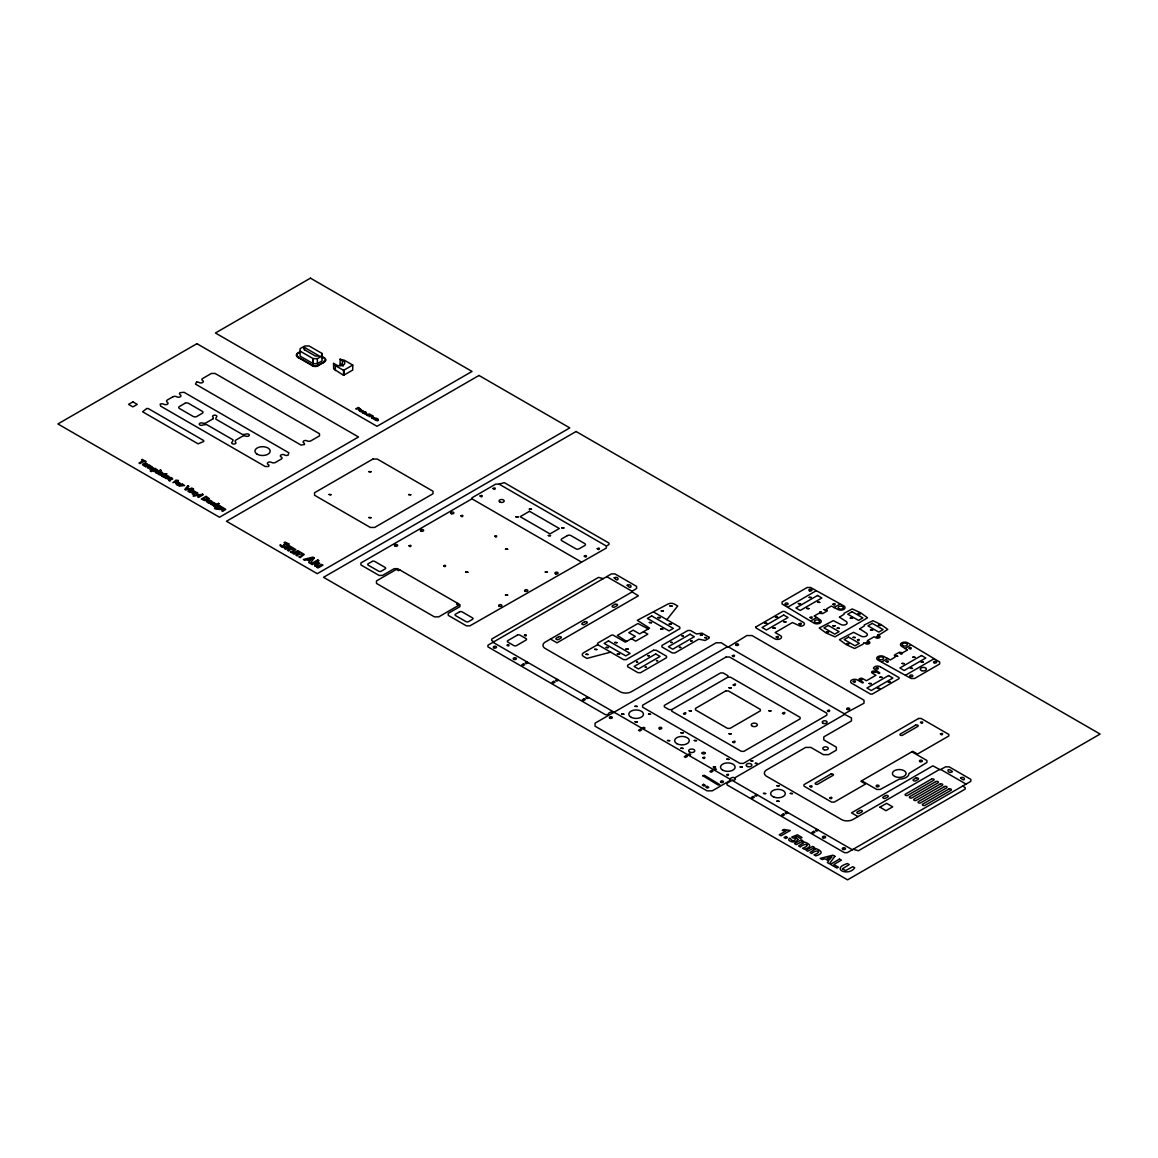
<?xml version="1.0" encoding="UTF-8"?>
<svg xmlns="http://www.w3.org/2000/svg" width="1158" height="1158" viewBox="0 0 1158 1158"><rect width="100%" height="100%" fill="white"/><g stroke="black" fill="none" stroke-linecap="round" stroke-linejoin="round"><path stroke-width="1.5" d="M550.499 639.057L556.984 642.806L638.405 595.791L631.573 591.608L636.654 588.423L636.567 586.368L614.941 573.89L611.482 573.89L487.952 645.209L487.952 646.873L605.373 714.66L608.254 714.66C607.979 710.39 620.008 711.736 613.016 712.807L595.053 723.185L595.053 726.182L707.046 790.842L712.242 790.842L730.307 780.405L730.553 778.856A2.446 1.419 0 0 1 733.202 777.452A2.446 1.419 0 0 1 735.402 779.102A2.446 1.419 0 0 1 732.363 780.217L726.992 783.213L726.978 784.863L844.414 852.664L847.294 852.664L970.824 781.346L970.824 779.348L949.213 766.871L945.666 766.828L940.122 769.752L932.856 765.829L851.521 812.858L857.962 816.564M702.139 753.105L702.313 752.714A1.462 0.854 0 0 1 705.063 753.105L705.019 753.337M702.327 752.686L702.124 753.134A1.462 0.854 0 0 0 704.86 753.569L705.063 753.105M666.863 619.689L677.72 605.981L674.419 604.085A4.603 2.649 0 0 0 667.717 604.201L637.291 620.312L649.566 628.172L639.621 633.918L633.136 630.169L628.808 632.673L635.293 636.408L625.349 642.154L613.103 635.12A1.462 0.84 0 0 0 611.352 635.264L597.673 643.153L597.673 644.644L623.612 659.626L626.217 659.626L679.833 628.678L679.833 627.173L653.879 612.191M631.892 592.056L546.185 641.546A8.106 4.675 0 0 0 546.185 649.03L619.269 691.225A8.106 4.675 0 0 0 632.239 691.225L716.136 642.791L721.318 642.791L728.092 647.148L746.838 635.554L752.02 635.554L864.013 700.214L864.013 703.21L843.936 714.023L851.477 717.946L851.477 720.927L823.801 736.908L823.801 739.904L836.351 747.142L836.351 750.138L828.563 754.64L823.367 754.64L810.832 747.402L805.635 747.402L767.595 769.361A8.106 4.675 0 0 0 767.595 776.859L840.665 819.053A8.106 4.675 0 0 0 852.809 819.589L939.341 769.563M323.314 362.7L323.647 362.483A3.662 2.113 0 0 0 324.283 360.645M304.438 347.386L303.497 347.936L304.786 349.933L315.352 356.013L319.579 356.128L304.438 347.386L304.438 350.136M300.081 351.149L313.138 358.589L313.051 363.641L313.138 358.589M300.675 351.308L297.91 352.901A4.893 2.823 0 0 0 297.91 356.896L311.748 364.886A4.893 2.823 0 0 0 318.667 364.886L324.211 361.687A4.893 2.823 0 0 0 324.211 357.692L321.128 355.926M300.675 351.8L297.91 353.407A4.893 2.823 0 0 0 297.49 353.682M313.138 363.583L300.081 356.143L300.081 348.659L304.786 345.981L309.07 345.967L322.04 353.451L322.04 360.949L317.335 363.612L313.051 363.641M313.051 358.647L317.379 358.647L322.04 355.955M322.04 358.444L321.953 353.508M333.547 363.366L335.342 365.61L343.564 370.343L352.727 365.06L352.727 370.053L343.564 375.337L333.678 368.924L333.547 363.366L336.385 365.002A4.95 2.866 0 0 0 343.81 364.727A4.95 2.866 0 0 0 342.363 360.514L340.061 359.183M471.957 498.823L360.92 562.933L360.92 564.93L379.071 575.425L382.531 575.425L394.212 568.679L397.672 568.679L459.943 604.635L459.943 606.633L448.262 613.364L448.262 615.361L466.428 625.856L469.887 625.856L606.358 548.052L606.358 546.055L499.112 484.145L495.653 484.145L471.957 497.824L471.957 498.823L580.94 561.746M499.112 484.145L504.309 482.654L608.949 543.059L608.949 544.564L606.358 546.055M399.828 569.924L398.54 570.677L396.369 569.432L376.48 580.911L376.48 583.415L434.424 616.867L438.752 616.867L458.64 605.373L456.484 604.129L457.786 603.376M526.948 661.884L525.211 662.883L526.514 663.635L528.251 662.637M597.673 644.644L583.835 652.634A4.603 2.649 0 0 0 583.618 656.514L586.903 658.41L610.642 652.142M557.215 679.37L555.493 680.368L556.781 681.121L558.518 680.122M587.482 696.841L585.76 697.84L587.048 698.592L588.785 697.594M787.686 607.226L816.231 590.739M614.855 711.75L727.021 646.989M811.092 620.775L816.766 617.489A85.489 49.36 0 0 0 819.994 619.631A4.285 2.475 0 0 1 819.994 623.12A4.285 2.475 0 0 1 813.944 623.12L782.07 603.969L782.07 601.972L807.155 587.497L810.614 587.497L843.777 605.895A4.285 2.475 0 0 1 843.777 609.398A4.285 2.475 0 0 1 837.726 609.398A85.475 49.345 0 0 0 834.021 607.53L833.963 607.487A86.416 49.895 0 0 0 831.458 606.025L826.711 608.79L827.348 610.888L822.585 613.639L819.097 613.233L814.161 616.013A86.416 49.895 0 0 0 816.694 617.46L816.766 617.489M834.021 607.53L839.709 604.244M671.698 709.637L727.904 677.184L730.51 677.184L800.12 717.381L800.12 718.872L743.914 751.339L741.308 751.339L671.698 711.142L671.698 709.637L669.107 709.637L664.345 706.887L664.345 705.396L720.566 672.943L723.157 672.943L727.904 675.693L727.904 677.184M641.966 728.295L643.703 727.296L644.992 728.049L643.269 729.048M687.722 754.712L689.444 753.713L690.747 754.466L689.024 755.465M882.092 661.768L887.694 658.453A86.416 49.895 0 0 0 890.27 659.959L895.076 657.107L894.381 655.081L899.39 652.229L902.632 652.75L907.568 649.971A86.416 49.895 0 0 0 905.035 648.523L904.963 648.48A85.475 49.345 0 0 0 901.735 646.352A4.285 2.475 0 0 1 901.735 642.849A4.285 2.475 0 0 1 907.785 642.849L939.659 662L939.659 663.997L914.574 678.487L911.114 678.487L877.952 660.074A4.285 2.475 0 0 1 877.952 656.586A4.285 2.475 0 0 1 884.003 656.586A85.489 49.36 0 0 0 887.694 658.453L887.766 658.482M904.963 648.48L910.637 645.209M713.314 769.491L715.051 768.492L716.353 769.245L714.616 770.244M905.498 675.23L934.043 658.757M734.722 777.858L844.211 714.645M756.565 794.46L754.828 795.459L756.131 796.212L757.853 795.213M786.832 811.932L785.095 812.93L786.398 813.683L788.135 812.684M817.099 829.403L815.377 830.402L816.665 831.155L818.402 830.156M730.466 779.421L614.855 712.648M352.727 365.06L344.519 360.312L340.148 359.226L340.148 364.22L341.61 364.336M880.355 666.82L899.071 677.633L899.071 678.631L872.264 694.105L870.541 694.105L851.723 683.249A3.981 2.302 0 0 1 853.504 679.399L854.532 679.326A3.981 2.302 0 0 1 857.354 679.992L862.536 682.988L863.405 682.496L859.728 680.368A2.142 1.23 0 0 1 859.728 678.617A2.142 1.23 0 0 1 862.753 678.617L866.43 680.745L875.94 675.259L872.264 673.131A2.142 1.23 0 0 1 872.264 671.379A2.142 1.23 0 0 1 875.289 671.379L878.965 673.507L879.834 673.001L873.479 668.383A3.981 2.302 0 0 1 875.94 666.27A3.981 2.302 0 0 1 880.268 666.762L880.341 666.82M340.148 364.22L342.363 365.494A4.95 2.866 0 0 1 343.39 365.957M321.128 356.418L324.211 358.198A4.893 2.823 0 0 1 324.631 358.473M317.335 358.618L317.379 363.641M911.867 751.803L926.921 760.488L926.921 762.485L909.03 773.472A9.785 5.645 0 0 1 899.245 779.131L880.225 789.452L876.765 789.452L861.711 780.767M606.734 576.626L631.892 591.159M728.585 646.989L844.211 713.748M940.904 769.563L966.076 784.096M603.275 578.624L598.512 577.379L491.701 639.042L491.701 640.548L493.873 641.793M962.616 786.094L965.207 787.599L965.207 789.09L858.396 850.754L853.214 849.263M648.263 628.924L637.942 623.511L617.344 635.38L626.637 641.402M643.501 631.675L647.829 634.164L635.728 641.156L631.399 638.666M493.004 642.299L613.306 711.75M732.044 780.304L852.346 849.755M298.807 357.909L298.46 357.692A3.662 2.113 0 0 1 297.736 356.128M344.042 370.068L344.042 375.062M343.564 370.343L343.564 375.337M342.363 360.514L342.363 365.494M335.342 365.61L335.342 370.603M324.978 358.777A4.893 2.823 0 0 1 324.211 362.193L317.437 366.073A3.662 2.113 0 0 1 312.978 366.073L297.91 357.402A4.893 2.823 0 0 1 297.128 353.986M318.667 365.392A4.893 2.823 0 0 1 311.748 365.392M755.899 626.927L755.899 627.926L774.716 638.782A3.981 2.302 0 0 0 781.36 637.754L781.505 637.161A3.981 2.302 0 0 0 780.333 635.539L775.151 632.543L792.448 622.555L800.439 626.217A3.981 2.302 0 0 0 804.115 624.799A3.981 2.302 0 0 0 803.247 622.309L784.444 611.438L782.707 611.438L755.899 626.927M161.7 475.909L162.988 476.85L166.926 473.767L164.364 473.709L161.7 475.909M362.932 412.885L363.626 413.377L365.725 411.741L362.932 412.885M375.018 419.862L375.713 420.354L377.812 418.718L375.235 417.98C370.314 420.311 379.231 417.401 375.134 419.703M316.206 565.538L317.755 566.334L321.649 564.351L322.966 565.104L318.03 567.956L316.814 567.246L317.553 566.827L314.658 566.074L314.788 564.699L318.479 562.513L319.782 563.266L316.206 565.538M171.702 478.732C174.424 480.469 171.283 476.314 169.488 477.805C169.835 480.136 169.994 480.324 167.881 478.587C170.877 485.491 170.819 476.068 171.702 478.732M214.36 503.368L215.504 503.744L212.956 502.21L211.755 502.934L212.826 504.57L210.264 503.788L213 505.279L214.259 504.483L213.058 502.919L214.36 503.368M378.376 420.224C377.233 419.095 376.003 422.25 378.376 420.224M150.279 466.385L147.717 468.093L152.147 467.369L149.802 469.294L150.714 469.83L153.551 468.078L149.078 464.879L145.618 466.877L150.279 466.385M291.063 547.835L287.416 550.282L288.718 551.034C291.454 547.459 297.563 549.818 290.383 551.99L291.686 552.742L295.811 549.558L289.37 545.707L284.434 548.559L285.737 549.312L289.254 547.401L291.063 547.835M299.517 552.713L295.869 555.16L297.172 555.912C299.908 552.337 306.016 554.696 298.836 556.868L300.139 557.62L304.25 554.436L297.809 550.586L292.887 553.437L294.19 554.19L297.707 552.279L299.517 552.713M803.536 842.662L798.615 845.962L800.366 846.976C804.202 842.633 812.482 844.428 802.61 848.264L804.376 849.292C815.594 845.991 806.344 842.402 801.958 841.258L802.856 840.737L801.235 839.796L794.591 843.632L796.342 844.66L801.09 842.083A1.708 0.984 0 0 1 802.697 842.083L803.536 842.662M814.942 849.248L810.021 852.549L811.772 853.562C815.608 849.219 823.888 851.014 814.016 854.85L815.782 855.878C827 852.577 817.751 848.988 813.365 847.844L814.262 847.323L812.641 846.382L805.997 850.218L807.748 851.246L812.496 848.669A1.708 0.984 0 0 1 814.103 848.669L814.942 849.248M709.101 637.247L709.058 638.232L705.208 640.446L698.752 639.187L674.897 652.953L672.306 652.953L661.927 646.96L661.927 645.469L687.866 630.488L690.457 630.488L696.479 633.962L702.009 633.151L709.101 637.247M142.564 464.532L144.2 465.994A1.911 1.1 0 0 0 145.17 466.037L145.85 465.921C141.913 463.88 145.329 465.994 147.457 464.778A2.026 1.172 0 0 0 147.399 463.967L145.662 463.142A2.229 1.288 0 0 0 144.301 463.258L142.564 464.532M164.089 476.951L165.724 478.413A1.911 1.1 0 0 0 166.694 478.457L167.36 478.341C163.437 476.3 166.853 478.413 168.967 477.197A2.026 1.172 0 0 0 168.923 476.387L167.186 475.562A2.229 1.288 0 0 0 165.811 475.692L164.089 476.951M206.746 501.588L208.397 503.035A1.911 1.1 0 0 0 209.352 503.093L210.032 502.977C206.095 500.936 209.511 503.05 211.639 501.834A2.026 1.172 0 0 0 211.581 501.023L209.844 500.198A2.229 1.288 0 0 0 208.483 500.314L206.746 501.588M364.205 413.435C365.031 415.635 368.519 411.582 364.205 413.435M832.877 625.74L835.063 625.783L832.877 625.74M625.986 649.03L628.172 649.088L625.986 649.03M842.488 868.79L845.543 870.613L852.853 866.676L854.705 867.747C848.944 876.809 829.91 869.021 847.381 863.521L849.234 864.592L842.488 868.79M952.368 771.575C947.577 775.209 945.493 765.597 952.368 771.575M220.758 506.538L222.075 507.03C218.225 512.154 209.902 506.683 217.791 508.188A1.679 0.97 0 0 1 216.662 507.899C214.766 505.959 220.078 504.41 220.758 506.538M443.601 565.799C445.656 568.578 446.843 563.57 443.601 565.799M480.063 495.986C482.321 499.04 483.624 493.54 480.063 495.986M505.481 595.067L507.653 595.154L505.481 595.067M839.449 617.171L846.035 621.383A3.735 2.157 0 0 1 846.035 624.423A3.735 2.157 0 0 1 840.751 624.423L833.297 620.645L819.227 628.012L826.016 632.934L835.048 636.828L867.559 617.807L860.785 612.871L852.23 608.949L844.052 613.291L844.052 614.29L839.449 617.171M859.685 628.852L866.271 633.064A3.735 2.157 0 0 1 866.271 636.104A3.735 2.157 0 0 1 861.002 636.104L853.533 632.326L839.463 639.694L846.252 644.63L854.633 648.523L862.985 644.195L863.94 642.647L865.663 643.645A2.446 1.419 0 0 0 869.122 643.645A2.446 1.419 0 0 0 869.122 641.648L867.4 640.649L874.145 636.755L875.868 637.754A2.446 1.419 0 0 0 879.327 637.754A2.446 1.419 0 0 0 879.327 635.756L877.605 634.758L880.283 634.208L887.781 629.387L881.021 624.553L872.944 620.702L864.288 624.973L864.288 625.971L859.685 628.852M548.327 535.575L550.499 535.662L548.327 535.575M157.864 473.521L158.385 474.346A2.041 1.172 0 0 0 159.471 474.679C161.657 477.067 165.406 471.016 159.963 472.218L162.019 473.376L157.864 473.521M371.588 417.777C374.656 420.426 375.351 415.91 371.631 417.705M669.237 624.046L671.423 624.148L669.237 624.046M879.95 807.126L885.986 810.716L892.688 806.837L886.637 803.348L879.95 807.126M648.466 714.066L650.608 714.327L648.552 713.907M597.267 548.631C599.395 551.729 600.901 546.243 597.267 548.631M288.878 543.942L288.704 544.448A2.171 1.259 0 0 1 287.734 545.085C285.273 544.39 286.489 547.821 283.305 547.3A3.098 1.78 0 0 1 281.553 546.981L280.048 545.534A2.866 1.665 0 0 1 280.395 544.607C280.222 545.461 286.316 547.343 283.667 544.564L287.097 543.956L284.072 542.509L285.433 542.161L288.878 543.942M368.823 471.624L370.994 471.769L368.823 471.624M207.673 498.447L205.371 499.952L203.113 499.141L206.283 497.318L207.673 498.447M797.891 839.434C796.603 842.662 791.392 842.72 789.119 840.462A3.836 2.215 0 0 1 788.728 839.217C790.798 836.047 790.509 841.012 792.912 840.708C796.053 840.882 795.951 837.393 792.94 837.987L791.725 837.046L797.399 834.802L802.06 837.495L800.41 838.45L797.095 836.525L795.256 837.263L797.891 839.434M366.883 414.68L368.345 414.55L366.883 414.68M329.046 494.582L331.202 494.741L329.147 494.423M368.823 517.539L370.994 517.713L368.823 517.539M408.615 494.582L410.772 494.741L408.615 494.582M409.035 545.78C410.815 548.631 412.451 543.681 409.035 545.78M460.927 515.817C462.708 518.683 464.344 513.718 460.927 515.817M465.704 572.066L467.875 572.226L465.704 572.066M493.062 488.444C495.031 491.585 496.825 486.128 493.062 488.444M494.741 536.241C496.521 539.107 498.157 534.142 494.741 536.241M505.496 549.095L507.653 549.254L505.496 549.095M515.918 516.815L518.075 516.975L515.918 516.815M529.307 509.071L531.479 509.231L529.307 509.071M507.161 645.165C508.854 647.887 510.403 643.168 507.161 645.165M524.458 635.177C526.152 637.899 527.628 633.194 524.458 635.177M545.273 572.066L547.444 572.226L545.273 572.066M561.731 527.787L563.888 527.947L561.731 527.787M584.298 556.101C586.266 559.242 588.061 553.785 584.298 556.101M586.02 654.342L588.177 654.516L586.122 654.198M594.662 649.349L596.819 649.522L594.662 649.349M614.203 577.755C618.821 583.574 619.805 575.483 614.203 577.755M606.126 647.481L608.283 647.64L606.227 647.322M627.187 585.239C631.79 591.058 632.775 582.966 627.187 585.239M617.359 653.966L619.53 654.14L617.359 653.966M621.658 714.023L623.829 714.197L621.658 714.023M636.553 662.144L637.87 662.246L636.611 662.043M649.363 622.512L651.534 622.686L649.363 622.512M635.076 706.293L637.233 706.452L635.076 706.293M645.194 667.138L646.511 667.24L645.267 667.037M647.785 655.645L649.117 655.746L647.785 655.645M658.005 617.518L660.176 617.692L658.005 617.518M635.076 721.767L637.233 721.926L635.076 721.767M661.261 610.903L663.418 611.077L661.261 610.903M660.61 629.011L662.767 629.17L660.61 629.011M656.441 660.639L657.758 660.74L656.499 660.552M669.903 605.909L672.074 606.083L669.903 605.909M670.786 642.372L672.103 642.473L670.786 642.372M679.442 647.365L680.759 647.467L679.442 647.365M682.033 635.887L683.35 635.974L682.033 635.887M667.5 740.498L669.671 740.657L667.5 740.498M690.675 640.866L692.006 640.967L690.675 640.866M700.387 635.091L702.197 635.235L700.387 635.091M683.51 713.617C685.71 716.151 687.374 710.476 683.51 713.617M680.904 732.753L683.075 732.913L680.904 732.753M704.715 637.595L706.51 637.725L704.715 637.595M689.227 710.722L691.384 710.882L689.227 710.722M680.904 748.227L683.075 748.401L680.904 748.227M694.308 740.498L696.479 740.657L694.308 740.498M702.848 757.665C704.643 760.531 706.264 755.566 702.848 757.665M702.66 775.643L718.076 784.965L719.871 784.69L704.455 775.353L702.66 775.643M732.348 655.703C734.302 658.844 736.097 653.387 732.348 655.703M729.004 687.751L731.176 687.924L729.004 687.751M713.342 766.958L715.499 767.117L713.342 766.958M733.231 684.899C735.417 687.432 737.024 681.787 733.231 684.899M729.004 733.694L731.176 733.854L729.004 733.694M726.746 759.214L728.903 759.387L726.746 759.214M732.797 742.075C734.983 744.608 736.604 738.963 732.797 742.075M764.57 623.134L766.726 623.293L764.57 623.134M740.15 766.958L742.307 767.117L740.15 766.958M772.951 627.983L775.122 628.143L772.951 627.983M775.382 616.896L777.539 617.055L775.382 616.896M776.222 636.958C778.19 640.099 779.985 634.642 776.222 636.958M751.006 760.849L752.816 760.98L751.006 760.849M783.763 621.745L785.935 621.904L783.763 621.745M755.334 763.339L757.144 763.484L755.334 763.339M798.383 603.607L800.554 603.781L798.383 603.607M799.136 623.728C801.104 626.869 802.899 621.412 799.136 623.728M763.498 793.418L765.67 793.577L763.498 793.418M782.533 713.357C784.733 715.89 786.398 710.23 782.533 713.357M809.196 597.369L811.367 597.528L809.196 597.369M806.779 608.457L808.935 608.616L806.779 608.457M810.05 617.431C812.004 620.572 813.799 615.115 810.05 617.431M817.591 602.218L819.748 602.377L817.591 602.218M776.902 785.674L779.073 785.848L776.902 785.674M819.748 612.119L821.558 612.264L819.748 612.119M776.902 801.162L779.073 801.322L776.902 801.162M824.076 609.629L825.886 609.759L824.076 609.629M826.465 631.906L828.621 632.065L826.566 631.747M832.964 604.201C834.932 607.342 836.727 601.885 832.964 604.201M790.306 793.418L792.477 793.577L790.306 793.418M837.234 628.186L839.391 628.345L837.234 628.186M809.818 786.311C811.787 789.452 813.582 783.995 809.818 786.311M827.478 710.621C829.446 713.762 831.241 708.305 827.478 710.621M850.29 618.14L852.447 618.314L850.29 618.14M846.701 643.587L848.857 643.747L846.701 643.587M858.208 613.581L860.365 613.74L858.208 613.581M853.142 637.363L855.313 637.537L853.142 637.363M853.243 681.425C855.197 684.566 856.992 679.109 853.243 681.425M829.707 797.79C831.676 800.931 833.47 795.474 829.707 797.79M866.271 642.473C867.964 645.194 869.513 640.475 866.271 642.473M870.526 629.836L872.698 629.995L870.526 629.836M859.743 679.587L861.914 679.746L859.743 679.587M878.444 625.262L880.601 625.421L878.444 625.262M876.476 636.582C878.169 639.303 879.718 634.584 876.476 636.582M869.079 683.481L871.25 683.64L869.079 683.481M873.146 671.843L875.318 672.002L873.146 671.843M876.157 668.18C878.126 671.336 879.921 665.879 876.157 668.18M877.475 688.315L879.631 688.489L877.475 688.315M879.892 677.242L882.063 677.401L879.892 677.242M886.16 661.377C888.128 664.518 889.923 659.061 886.16 661.377M888.287 682.076L890.444 682.25L888.287 682.076M895.872 656.079L897.682 656.21L895.872 656.079M900.2 653.575L902.01 653.72L900.2 653.575M902.01 663.433L904.181 663.606L902.01 663.433M909.088 648.147C911.042 651.288 912.837 645.831 909.088 648.147M912.822 657.194L914.994 657.353L912.822 657.194M910.405 668.282L912.562 668.441L910.506 668.123M921.218 662.043L923.375 662.202L921.218 662.043M920.523 722.389C922.477 725.545 924.287 720.088 920.523 722.389M960.575 777.727C965.179 783.546 966.163 775.455 960.575 777.727M175.784 483.407L176.899 484.999A2.432 1.404 0 0 0 179.693 484.985L180.445 484.551A2.403 1.39 0 0 0 180.894 483.74L178.318 482.249L175.784 483.407M208.99 498.562L205.169 500.705L201.347 499.055L206.124 496.29L208.99 498.562M940.426 733.854C942.236 737.038 944.291 731.61 940.426 733.854M176.957 483.711C179.041 486.592 180.807 480.917 176.957 483.711M366.261 414.521L367.578 415.693L370.126 414.217L366.261 414.521M159.138 473.694L161.136 473.926L159.138 473.694M372.268 417.864L373.325 417.995L372.268 417.864M614.782 642.458L616.939 642.676L614.782 642.458M768.811 710.679L770.953 710.94L768.811 710.679M220.063 506.886C217.009 509.853 217.27 504.57 220.063 506.886M153.725 470.307C155.635 473.029 157.474 467.499 153.725 470.307M359.849 408.629L355.781 408.89L358.329 407.413L359.849 408.629M373.122 416.287L369.055 416.547L371.602 415.071L373.122 416.287M726.775 774.644C728.035 777.293 730.061 772.907 726.775 774.644M857.499 639.809C858.758 642.458 860.799 638.087 857.499 639.809M195.905 492.28L192.981 494.234L192.069 493.699L194.341 491.73L189.825 492.411L193.299 490.413L195.905 492.28M225.593 509.419L222.669 511.373L221.757 510.837L224.03 508.869L219.513 509.549L222.973 507.551L225.593 509.419M363.771 411.553L362.208 412.595L363.019 411.322L360.529 411.626L362.382 410.554L363.771 411.553M359.11 408.513L357.692 408.383L359.11 408.513M372.384 416.171L370.965 416.04L372.384 416.171M146.458 464.329L144.692 464.011L146.458 464.329M167.982 476.749L166.216 476.43L167.982 476.749M210.64 501.385L208.874 501.067L210.64 501.385M366.29 413.334L365.349 413.16L366.29 413.334M314.296 557.939L310.214 563.439L308.723 562.571L309.678 561.341L306.957 559.777L304.844 560.342L303.396 559.502L312.848 557.099L314.296 557.939M834.904 856.312L829.389 863.738L827.377 862.565L828.665 860.901L824.988 858.787L822.137 859.554L820.182 858.411L832.935 855.169L834.904 856.312M196.947 492.512C189.478 498.316 194.356 495.812 200.508 494.567L196.295 494.973L197.917 493.076L196.947 492.512M311.965 558.431L310.373 560.429L308.52 559.357L311.965 558.431M831.748 856.963L829.606 859.67L827.101 858.223L831.748 856.963M187.828 485.738L184.759 489.472L185.787 490.066L192.271 488.3L186.539 489.081L188.87 486.331L187.828 485.738M157.372 470.785C155.273 473.477 152.711 469.728 151.206 471.624L150.279 471.089L155.056 468.339L157.604 470.018A2.171 1.259 0 0 1 157.372 470.785M196.918 343.68L57.9 423.944L219.499 517.25L358.517 436.986L196.918 343.68M310.445 278.152L215.431 332.997L377.016 426.303L472.03 371.443L310.445 278.152M132.895 401.884L128.567 404.388L132.895 406.878L137.223 404.388L132.895 401.884M146.646 408.542L142.608 411.785L198.105 443.832L203.721 441.488L203.721 440.576L148.224 408.542L146.646 408.542M196.599 381.995L195.499 384.123L301.008 445.048L304.467 444.542A4.212 2.432 0 0 0 303.874 442.949A2.446 1.419 0 0 1 303.772 440.952A2.446 1.419 0 0 1 307.232 440.894A2.591 1.505 0 0 0 310.691 440.952L319.507 435.871L319.507 433.743L215.07 373.455L211.393 373.455L202.592 378.536A2.446 1.419 0 0 0 202.592 380.533A2.446 1.419 0 0 1 202.592 382.531A2.446 1.419 0 0 1 199.133 382.531A3.199 1.853 0 0 0 196.599 381.995M173.107 396.673L167.114 400.132A2.765 1.607 0 0 0 167.331 402.26A2.446 1.419 0 0 1 167.331 404.258A2.446 1.419 0 0 1 163.871 404.258A2.765 1.607 0 0 0 160.195 404.128L160.629 406.125L265.196 466.5L268.309 466.544A2.577 1.491 0 0 0 268.106 464.416L267.99 464.358A2.446 1.419 0 0 1 267.976 462.491A2.446 1.419 0 0 1 271.175 462.245L271.797 462.549A3.011 1.737 0 0 0 275.228 462.549L281.22 459.089A2.374 1.375 0 0 0 281.22 457.005L280.974 456.889A2.446 1.419 0 0 1 281.148 454.891A2.446 1.419 0 0 1 284.607 454.993A2.504 1.448 0 0 0 288.139 455.094L288.849 452.792L184.021 392.272L180.026 392.692A2.765 1.607 0 0 0 180.243 394.806A2.446 1.419 0 0 1 180.243 396.803A2.446 1.419 0 0 1 176.783 396.803A2.765 1.607 0 0 0 173.107 396.673M184.976 403.302L179.447 406.501A2.446 1.419 0 0 0 179.447 408.499L193.285 416.489A2.446 1.419 0 0 0 196.744 416.489L202.274 413.29A2.446 1.419 0 0 0 202.274 411.293L188.436 403.302A2.446 1.419 0 0 0 184.976 403.302M142.347 459.465L141.537 459.943L142.955 460.754L138.989 463.055L139.944 463.605L143.91 461.318L146.14 461.666L142.347 459.465M212.956 418.863L205.646 423.075A3.3 1.911 0 0 1 202.462 423.046A2.142 1.23 0 0 0 199.248 424.118A2.142 1.23 0 0 0 202.462 425.189A7.802 4.502 0 0 1 206.631 424.581L232.99 439.808A7.802 4.502 0 0 1 231.947 442.211A2.142 1.23 0 0 0 233.8 444.064A2.142 1.23 0 0 0 235.653 442.211A3.633 2.099 0 0 1 235.494 440.301L242.789 436.088A3.633 2.099 0 0 1 246.089 436.19A2.142 1.23 0 0 0 249.303 435.119A2.142 1.23 0 0 0 246.089 434.047A5.428 3.127 0 0 1 242.34 434.409L215.967 419.196A5.428 3.127 0 0 1 216.589 417.025A2.142 1.23 0 0 0 214.737 415.172A2.142 1.23 0 0 0 212.884 417.025A3.3 1.911 0 0 1 212.956 418.863M160.484 469.945L155.708 472.71L156.62 473.231L161.396 470.481L160.484 469.945M175.842 480.324L172.889 482.625L177.941 481.554C178.318 480.671 179.664 480.107 175.842 480.324M182.501 484.174L179.041 486.172L184.643 485.52L182.501 484.174M191.446 489.342L187.987 491.339L188.899 491.875L192.358 489.877L191.446 489.342M192.764 488.575L191.91 489.067L193.676 489.11L192.764 488.575M202.404 494.148L197.627 496.912L198.539 497.433L203.33 494.683L202.404 494.148M359.979 409.179C355.318 411.018 363.409 409.86 359.979 409.179M361.397 409.99L359.545 411.061L361.397 409.99M362.092 409.585L362.092 409.585M217.053 504.121L213.593 506.118L214.505 506.654L217.965 504.656L217.053 504.121M218.37 503.368L217.516 503.846L219.282 503.889L218.37 503.368M478.992 375.467L226.461 521.259L317.263 573.688L569.808 427.895L478.992 375.467M372.919 459.046L314.542 492.743L314.542 495.248L370.314 527.44L374.642 527.44L433.02 493.742L433.02 491.253L377.233 459.046L372.919 459.046M317.741 559.922L310.937 563.859L312.24 564.612L319.043 560.675L317.741 559.922M576.076 431.5L323.531 577.306L847.555 879.848L1100.1 734.056L576.076 431.5M372.167 561.442L368.273 563.685A1.838 1.057 0 0 0 368.273 565.191L378.652 571.183A1.838 1.057 0 0 0 381.243 571.183L385.136 568.925A1.838 1.057 0 0 0 385.136 567.434L374.758 561.442A1.838 1.057 0 0 0 372.167 561.442M529.51 511.286L520.174 516.685L550.007 533.91L559.343 528.511L529.51 511.286M567.434 535.575L561.905 538.774A2.446 1.419 0 0 0 561.905 540.772L575.743 548.762A2.446 1.419 0 0 0 579.203 548.762L584.732 545.563A2.446 1.419 0 0 0 584.732 543.565L570.894 535.575A2.446 1.419 0 0 0 567.434 535.575M459.509 611.873L455.615 614.116A1.838 1.057 0 0 0 455.615 615.622L465.994 621.614A1.838 1.057 0 0 0 468.585 621.614L472.478 619.356A1.838 1.057 0 0 0 472.478 617.865L462.1 611.873A1.838 1.057 0 0 0 459.509 611.873M517.365 635.105L507.855 640.606A1.838 1.057 0 0 0 507.855 642.097L513.906 645.599A1.838 1.057 0 0 0 516.497 645.599L526.007 640.099A1.838 1.057 0 0 0 526.007 638.608L519.956 635.105A1.838 1.057 0 0 0 517.365 635.105M558.59 636.828L556.361 638.116A1.592 0.912 0 0 0 556.361 639.419A1.592 0.912 0 0 0 558.619 639.419L560.848 638.13A1.592 0.912 0 0 0 560.848 636.828A1.592 0.912 0 0 0 558.59 636.828M584.544 621.846L582.329 623.12A1.592 0.912 0 0 0 582.329 624.423A1.592 0.912 0 0 0 584.573 624.423L586.788 623.149A1.592 0.912 0 0 0 586.788 621.846A1.592 0.912 0 0 0 584.544 621.846M614.811 604.375L612.582 605.663A1.592 0.912 0 0 0 612.582 606.966A1.592 0.912 0 0 0 614.826 606.966L617.055 605.677A1.592 0.912 0 0 0 617.055 604.375A1.592 0.912 0 0 0 614.811 604.375M523.488 663.881L521.751 664.88L523.054 665.633L524.791 664.634L523.488 663.881M608.486 640.91L604.158 643.399L625.783 655.891L630.097 653.387L608.486 640.91M651.722 615.94L647.394 618.43L669.02 630.922L673.348 628.418L651.722 615.94M553.756 681.367L552.033 682.366L553.321 683.104L555.058 682.12L553.756 681.367M653.561 650.217L627.622 665.199L627.622 666.704L638 672.682L640.591 672.682L666.53 657.715L666.53 656.21L656.166 650.217L653.561 650.217M655.732 653.966L634.106 666.443L638.434 668.948L660.046 656.456L655.732 653.966M690.038 634.237L668.412 646.714L672.74 649.218L694.351 636.726L690.038 634.237M584.023 698.839L582.3 699.837L583.589 700.59L585.326 699.591L584.023 698.839M783.705 615.014L762.08 627.491L766.408 629.995L788.033 617.504L783.705 615.014M817.534 595.487L795.908 607.964L800.236 610.469L821.847 597.977L817.534 595.487M726.08 657.02L642.618 705.208L642.618 707.205L739.919 763.383L743.378 763.383L826.826 715.195L826.826 713.198L729.54 657.02L726.08 657.02M640.244 729.294L638.507 730.293L639.809 731.045L641.532 730.047L640.244 729.294M828.26 625.407L823.931 627.897L834.744 634.135L839.072 631.646L828.26 625.407M852.042 611.67L847.714 614.16L858.527 620.413L862.855 617.909L852.042 611.67M725.748 690.921L695.48 708.392L695.48 709.883L727.47 728.368L730.076 728.368L760.343 710.882L760.343 709.391L728.339 690.921L725.748 690.921M848.496 637.088L844.168 639.578L854.98 645.817L859.308 643.327L848.496 637.088M872.278 623.351L867.964 625.856L878.763 632.094L883.091 629.59L872.278 623.351M685.985 755.711L684.262 756.71L685.565 757.462L687.287 756.464L685.985 755.711M711.591 770.49L709.854 771.489L711.157 772.241L712.894 771.242L711.591 770.49M921.493 655.515L899.882 667.992L904.195 670.496L925.821 658.005L921.493 655.515M888.562 675.548L866.951 688.04L871.265 690.53L892.89 678.052L888.562 675.548M703.586 784.342L702.298 785.095L704.021 786.094L705.323 785.341L703.586 784.342M707.046 786.34L705.758 787.093L707.48 788.091L708.783 787.339L707.046 786.34M753.105 796.458L751.368 797.457L752.671 798.209L754.394 797.211L753.105 796.458M918.584 718.481L803.985 784.632L803.985 786.137L831.661 802.118L834.252 802.118L865.605 784.009L860.843 781.259L912.736 751.31L917.498 754.046L948.851 735.952L948.851 734.447L921.175 718.481L918.584 718.481M830.793 774.152L815.666 782.88A1.534 0.883 0 0 0 815.666 784.14A1.534 0.883 0 0 0 817.823 784.14L832.964 775.397A1.534 0.883 0 0 0 832.964 774.152A1.534 0.883 0 0 0 830.793 774.152M915.544 725.212L900.417 733.955A1.534 0.883 0 0 0 900.417 735.2A1.534 0.883 0 0 0 902.574 735.2L917.715 726.471A1.534 0.883 0 0 0 917.715 725.212A1.534 0.883 0 0 0 915.544 725.212M783.373 813.929L781.636 814.928L782.938 815.681L784.675 814.682L783.373 813.929M783.879 829.49L782.272 830.416L785.891 830.952L779.247 834.788L781.013 835.801L790.234 830.474L783.879 829.49M785.775 836.525L784.024 837.538L785.775 838.551L787.541 837.538L785.775 836.525M813.64 831.401L811.917 832.399L813.205 833.152L814.942 832.153L813.64 831.401M859.583 810.6L857.354 811.888A1.592 0.912 0 0 0 857.354 813.191A1.592 0.912 0 0 0 859.612 813.191L861.841 811.903A1.592 0.912 0 0 0 861.841 810.6A1.592 0.912 0 0 0 859.583 810.6M885.537 795.618L883.322 796.907A1.592 0.912 0 0 0 883.322 798.195A1.592 0.912 0 0 0 885.566 798.195L887.795 796.921A1.592 0.912 0 0 0 887.795 795.618A1.592 0.912 0 0 0 885.537 795.618M915.804 778.147L913.575 779.435A1.592 0.912 0 0 0 913.575 780.738A1.592 0.912 0 0 0 915.819 780.738L918.048 779.45A1.592 0.912 0 0 0 918.048 778.147A1.592 0.912 0 0 0 915.804 778.147M931.481 779.102L905.527 794.084A1.534 0.883 0 0 0 905.527 795.329A1.534 0.883 0 0 0 907.698 795.329L933.638 780.347A1.534 0.883 0 0 0 933.638 779.102A1.534 0.883 0 0 0 931.481 779.102M935.794 781.607L909.855 796.574A1.534 0.883 0 0 0 909.855 797.833A1.534 0.883 0 0 0 912.012 797.833L937.966 782.851A1.534 0.883 0 0 0 937.966 781.607A1.534 0.883 0 0 0 935.794 781.607M940.122 784.096L914.183 799.078A1.534 0.883 0 0 0 914.183 800.323A1.534 0.883 0 0 0 916.34 800.323L942.294 785.341A1.534 0.883 0 0 0 942.294 784.096A1.534 0.883 0 0 0 940.122 784.096M944.45 786.6L918.511 801.568A1.534 0.883 0 0 0 918.511 802.827A1.534 0.883 0 0 0 920.668 802.827L946.607 787.845A1.534 0.883 0 0 0 946.607 786.6A1.534 0.883 0 0 0 944.45 786.6M948.778 789.09L922.825 804.072A1.534 0.883 0 0 0 922.825 805.317A1.534 0.883 0 0 0 924.996 805.317L950.935 790.335A1.534 0.883 0 0 0 950.935 789.09A1.534 0.883 0 0 0 948.778 789.09M839.536 859.077L830.431 864.331L836.887 868.066L838.435 867.168L833.832 864.505L841.388 860.148L839.536 859.077M822.933 723.185A2.446 1.419 0 0 0 827.029 722.549A2.446 1.419 0 0 0 824.033 720.812A2.446 1.419 0 0 0 822.933 723.185M631.385 717.424A7.339 4.241 0 0 0 643.356 714.949A7.339 4.241 0 0 0 633.658 710.201A7.339 4.241 0 0 0 631.385 717.424M722.621 770.113A7.339 4.241 0 0 0 734.896 768.217A7.339 4.241 0 0 0 725.907 763.035A7.339 4.241 0 0 0 722.621 770.113M676.779 743.653A7.339 4.241 0 0 0 689.053 741.757A7.339 4.241 0 0 0 680.064 736.56A7.339 4.241 0 0 0 676.779 743.653M659.611 728.903A1.462 0.854 0 0 0 661.811 728.179A1.462 0.854 0 0 0 659.611 727.441A1.462 0.854 0 0 0 659.611 728.903M720.927 782.33A1.462 0.854 0 0 0 723.388 781.94A1.462 0.854 0 0 0 721.593 780.912A1.462 0.854 0 0 0 720.927 782.33M609.803 718.163A1.462 0.854 0 0 0 612.249 717.786A1.462 0.854 0 0 0 610.454 716.744A1.462 0.854 0 0 0 609.803 718.163M500.343 502.268A2.562 1.476 0 0 0 504.193 500.98A2.562 1.476 0 0 0 500.343 499.691A2.562 1.476 0 0 0 500.343 502.268M847.193 709.42A1.462 0.854 0 0 0 849.654 709.043A1.462 0.854 0 0 0 847.859 708.001A1.462 0.854 0 0 0 847.193 709.42M736.372 645.397A1.462 0.854 0 0 0 738.572 644.659A1.462 0.854 0 0 0 736.372 643.935A1.462 0.854 0 0 0 736.372 645.397M513.906 659.394A1.592 0.912 0 0 0 516.425 658.728A1.592 0.912 0 0 0 514.181 657.802A1.592 0.912 0 0 0 513.906 659.394M395.283 546.185A1.592 0.912 0 0 0 397.657 545.389A1.592 0.912 0 0 0 395.283 544.593A1.592 0.912 0 0 0 395.283 546.185M421.223 531.204A1.592 0.912 0 0 0 423.611 530.407A1.592 0.912 0 0 0 421.223 529.611A1.592 0.912 0 0 0 421.223 531.204M451.417 513.703A1.592 0.912 0 0 0 453.878 512.98A1.592 0.912 0 0 0 451.577 512.111A1.592 0.912 0 0 0 451.417 513.703M499.156 606.199A1.592 0.912 0 0 0 501.819 605.793A1.592 0.912 0 0 0 499.88 604.664A1.592 0.912 0 0 0 499.156 606.199M525.24 591.289A1.592 0.912 0 0 0 527.802 590.71A1.592 0.912 0 0 0 525.66 589.726A1.592 0.912 0 0 0 525.24 591.289M555.71 573.89A1.592 0.912 0 0 0 558.098 573.094A1.592 0.912 0 0 0 555.71 572.298A1.592 0.912 0 0 0 555.71 573.89M876.592 786.557A1.462 0.854 0 0 0 879.038 786.181A1.462 0.854 0 0 0 877.243 785.138A1.462 0.854 0 0 0 876.592 786.557M919.857 761.602A1.462 0.854 0 0 0 922.304 761.182A1.462 0.854 0 0 0 920.451 760.184A1.462 0.854 0 0 0 919.857 761.602M894.743 776.453A6.847 3.952 0 0 0 905.961 774.239A6.847 3.952 0 0 0 897.045 769.737A6.847 3.952 0 0 0 894.743 776.453M689.56 752.034A3.054 1.766 0 0 0 694.67 751.238A3.054 1.766 0 0 0 690.935 749.081A3.054 1.766 0 0 0 689.56 752.034M824.163 749.776A2.75 1.592 0 0 0 828.288 748.401A2.75 1.592 0 0 0 824.163 747.026A2.75 1.592 0 0 0 824.163 749.776M910.564 676.619A1.534 0.883 0 0 0 912.866 675.852A1.534 0.883 0 0 0 910.564 675.1A1.534 0.883 0 0 0 910.564 676.619M934.043 662.752A1.534 0.883 0 0 0 936.59 662.362A1.534 0.883 0 0 0 934.723 661.276A1.534 0.883 0 0 0 934.043 662.752M921.797 670.685A3.054 1.766 0 0 0 926.386 669.165A3.054 1.766 0 0 0 921.797 667.63A3.054 1.766 0 0 0 921.797 670.685M902.95 645.643A2.562 1.476 0 0 0 907.235 644.992A2.562 1.476 0 0 0 904.094 643.168A2.562 1.476 0 0 0 902.95 645.643M879.168 659.38A2.562 1.476 0 0 0 883.453 658.714A2.562 1.476 0 0 0 880.312 656.904A2.562 1.476 0 0 0 879.168 659.38M785.848 604.621A1.534 0.883 0 0 0 788.135 603.854A1.534 0.883 0 0 0 785.848 603.086A1.534 0.883 0 0 0 785.848 604.621M809.63 590.884A1.534 0.883 0 0 0 811.917 590.117A1.534 0.883 0 0 0 809.63 589.35A1.534 0.883 0 0 0 809.63 590.884M838.928 608.688A2.562 1.476 0 0 0 843.227 608.022A2.562 1.476 0 0 0 840.086 606.213A2.562 1.476 0 0 0 838.928 608.688M815.464 622.584A2.562 1.476 0 0 0 819.517 621.528A2.562 1.476 0 0 0 815.912 620.022A2.562 1.476 0 0 0 815.464 622.584M823.15 837.914A1.592 0.912 0 0 0 825.611 837.205A1.592 0.912 0 0 0 823.295 836.337A1.592 0.912 0 0 0 823.15 837.914M843.082 849.422A1.592 0.912 0 0 0 845.499 848.655A1.592 0.912 0 0 0 843.14 847.83A1.592 0.912 0 0 0 843.082 849.422M493.829 647.814A1.592 0.912 0 0 0 496.478 647.394A1.592 0.912 0 0 0 494.538 646.28A1.592 0.912 0 0 0 493.829 647.814M752.758 726.399A3.054 1.766 0 0 0 757.346 724.865A3.054 1.766 0 0 0 752.758 723.345A3.054 1.766 0 0 0 752.758 726.399M257.148 454.211A7.643 4.415 0 0 0 269.944 452.228A7.643 4.415 0 0 0 260.579 446.829A7.643 4.415 0 0 0 257.148 454.211M747.561 766.567A2.881 1.665 0 0 0 751.875 765.12A2.881 1.665 0 0 0 747.561 763.687A2.881 1.665 0 0 0 747.561 766.567M774.297 797.254A7.339 4.241 0 0 0 785.312 793.577A7.339 4.241 0 0 0 774.297 789.915A7.339 4.241 0 0 0 774.297 797.254"/></g></svg>
